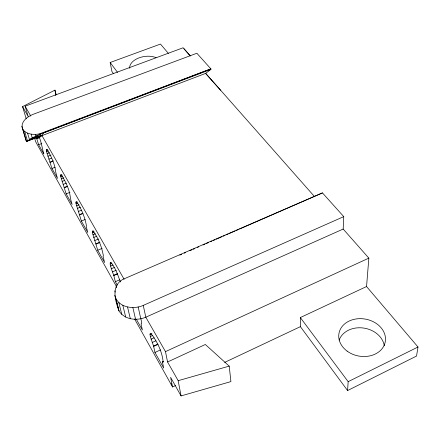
<?xml version="1.0" encoding="UTF-8"?>
<svg xmlns="http://www.w3.org/2000/svg" width="440" height="440" viewBox="0 0 440 440"><rect width="100%" height="100%" fill="white"/><g stroke="black" fill="none" stroke-linecap="round" stroke-linejoin="round"><path stroke-width="0.66" d="M117.271 285.153L115.335 281.694L113.817 275.55L111.314 268.741L110.143 264.017L110.506 262.322C115.676 267.57 117.783 275.237 120.45 281.98M343.178 229.048L145.805 317.202C136.746 321.068 124.564 319.764 118.954 310.888C115.247 300.663 110.908 286.435 122.535 279.527L322.454 192.896L343.756 216.629L343.178 229.048L368.852 258.126L366.553 286.539L418 347.006L416.543 356.048L347.584 390.55L300.388 326.656L300.333 317.565L366.553 286.539M347.584 390.55L348.161 381.661L300.333 317.565M46.327 150.101L46.404 149.303L46.827 149.347C51.282 156.112 54.934 164.241 55.765 172.298L57.503 178.415L51.931 168.465L46.541 151.569L46.327 150.101L47.602 149.611M22 126.698C21.989 120.428 27.88 116.523 33.061 114.345L196.862 53.251L210.876 68.871L210.925 69.377L205.546 73.442L26.752 141.411L26.219 140.877L22 126.698L26.219 140.877L27.473 140.828L41.96 135.63L43.604 132.88L210.876 68.871L39.529 133.876C33.677 135.064 26.405 134.481 22.649 129.239M162.443 362.032L163.686 368.043L154.957 352.457L153.659 346.407L150.321 336.495L150.035 334.538L150.211 333.493L150.782 333.327C157.212 341.341 162.228 351.83 163.157 362.049L162.443 362.032L163.686 361.46M60.599 175.302L60.737 174.57L61.226 174.713C65.775 181.676 69.795 190.075 70.417 198.352L72.105 204.496L66.143 193.847L60.775 176.732L60.599 175.302L61.87 174.801M75.911 202.334L76.114 201.685L76.681 201.933C81.532 208.972 84.959 217.316 86.416 225.742L86.174 226.298L87.769 232.463L81.367 221.04L76.038 203.715L75.911 202.334L77.182 201.823M92.384 231.413L92.659 230.852C98.456 237.688 101.811 247.126 103.411 255.926L103.043 256.382L104.61 262.537L97.724 250.245L92.45 232.733L92.384 231.413L93.649 230.89M26.752 141.411L32.241 137.841L39.672 134.376L210.925 69.377M26.202 118.784L22.561 106.612L54.973 90.118L56.144 94.611M348.161 381.661L418 347.006M134.624 319.044L172.541 386.98L175.643 385.517M224.67 362.384L300.388 326.656M162.525 362.082L163.763 361.504M181.055 395.923L178.173 380.683L167.558 361.988L205.337 344.493L229.207 366.118L230.918 381.596L181.055 395.923L170.621 377.355L172.541 386.98M154.957 352.457L160.545 349.894M167.558 361.988L165.489 351.615L368.852 258.126M153.516 346.066L157.867 344.08M153.659 346.407L158.004 344.421M151.041 339.202L154.165 337.783M152.152 342.502L155.892 340.802M150.035 334.538L151.905 333.691M150.321 336.495L152.812 335.368M114.78 295.224C117.486 307.401 133.265 309.936 143.248 305.404L343.756 216.629M179.828 255.101L181.715 254.276M184.228 253.181L185.488 252.632M189.882 250.718L191.769 249.893M193.023 249.348L194.909 248.523M197.423 247.429L198.677 246.879M203.077 244.959L204.963 244.139M206.217 243.59L208.731 242.495M210.617 241.67L211.871 241.126M213.131 240.576L215.017 239.756M216.271 239.206L221.925 236.742M223.185 236.192L225.066 235.367M226.325 234.823L228.212 233.998M229.466 233.453L235.12 230.984M236.379 230.439L238.26 229.614M239.52 229.07L322.454 192.896M115.335 281.694L119.724 279.796M113.817 275.55L117.579 273.933M112.404 271.898L116.171 270.287M113.691 275.231L117.453 273.614M110.143 264.017L112.024 263.214M110.545 266.057L113.069 264.985M111.314 268.741L114.455 267.394M110.149 262.768L111.403 262.229M97.724 250.245L102.135 248.386M96.003 243.777L99.781 242.198M96.129 244.085L99.908 242.506M94.754 240.554L98.538 238.975M92.45 232.733L94.336 231.952M92.895 234.801L95.425 233.75M93.676 237.463L96.833 236.148M81.367 221.04L85.179 219.478M78.375 211.464L81.549 210.172M79.591 214.588L82.759 213.301M79.712 214.885L82.88 213.593M76.522 205.805L79.068 204.771M77.314 208.439L80.487 207.147M76.038 203.715L77.935 202.95M66.143 193.847L69.949 192.324M63.135 184.393L66.33 183.128M64.317 187.429L67.48 186.17M64.433 187.715L67.6 186.456M61.287 178.827L63.828 177.821M62.09 181.434L64.625 180.428M60.775 176.732L62.689 175.978M51.931 168.465L55.105 167.228M48.917 159.137L51.48 158.147M50.067 162.085L53.267 160.842M50.182 162.365L52.74 161.37M46.541 151.569L48.455 150.832M47.08 153.67L49.621 152.686M47.883 156.244L51.062 155.018M36.3 137.247L38.638 144.722L41.822 143.506M36.746 138.391L39.309 137.418M36.856 138.661L40.062 137.44M22.561 106.612L28.182 116.507L25.124 106.189L183.128 47.767L190.306 55.902M113.575 73.766L111.942 71.561L110.16 62.497L160.468 44.077L168.371 53.361M124.13 279.307L41.96 135.63L29.458 139.436L27.561 133.161M178.173 380.683L229.207 366.118M39.529 133.876L39.672 134.376L41.96 135.63L32.241 137.841L31.147 134.195M41.96 135.63L35.794 136.087L35.305 134.42M205.546 73.442L220.572 90.184M205.667 73.299L314.518 196.592M183.981 48.741L190.174 55.875M110.16 62.497L117.535 72.38M25.124 106.189L30.778 116.078M165.489 351.615L145.805 317.202L143.248 305.404M38.638 144.722L43.852 154.033C41.998 148.192 41.563 141.999 38.852 136.367M136.362 319.248L142.395 330.017L141.02 323.928L141.603 323.763L141.735 322.702L140.833 318.56M116.567 286.688L35.646 141.702L34.491 137.797M24.618 131.45L27.473 140.828M115.995 299.118L118.954 310.888L116.98 302.83M118.828 302.572L121.754 314.336M114.818 290.829L115.132 292.1M116.144 286.594L116.446 287.832M122.832 305.316L125.703 317.075M127.551 307.054L130.356 318.819M132.869 307.588L135.592 319.358M138.155 306.933L140.795 318.72M54.973 90.118L55.765 95.524M171.237 383.581L171.407 384.945M339.141 340.17A23.227 18.711 10.6 0 1 363.094 327.976A23.227 18.711 10.6 0 1 384.302 345.791M129.734 68.283A16 9.482 -9.1 0 1 138.474 58.08A16 9.482 -9.1 0 1 156.062 57.657M347.132 351.131A23.524 18.772 10.2 0 0 385.16 342.282A23.524 18.772 10.2 0 0 354.057 319.347A23.524 18.772 10.2 0 0 347.132 351.131"/></g></svg>
